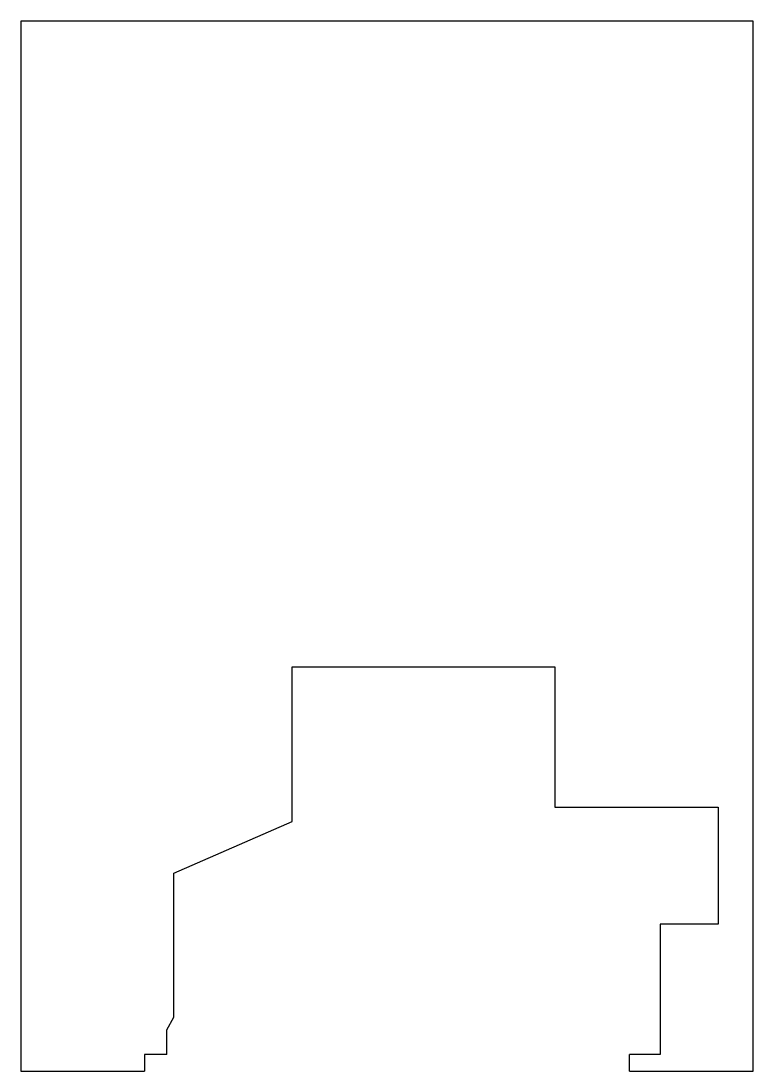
# Model space of a CAD drawing. Header units: millimetres. Extents: x 0 to 35.7, y 0 to 51.2.
import ezdxf

# ---------------------------------------------------------------- set-up
doc = ezdxf.new("R2010")
doc.units = ezdxf.units.MM

msp = doc.modelspace()

# ---------------------------------------------------------------- linework, layer by layer
at = {"color": 7, "linetype": 'Continuous', "lineweight": 25}
for p, q in [((0, 51.2), (0, 0)), ((35.7, 51.2), (0, 51.2)), ((35.7, 0), (35.7, 51.2)), ((13.224, 19.705), (26.033, 19.705)), ((13.224, 12.166), (13.224, 19.705)), ((26.033, 19.705), (26.033, 12.862)), ((26.033, 12.862), (34.005, 12.862)), ((34.005, 12.862), (34.005, 7.152)), ((7.456, 9.643), (13.224, 12.166)), ((7.456, 2.626), (7.456, 9.643)), ((31.166, 7.152), (31.166, 0.808)), ((34.005, 7.152), (31.166, 7.152)), ((7.111, 2.003), (7.456, 2.626)), ((7.111, 0.808), (7.111, 2.003)), ((7.111, 0.808), (6.031, 0.808)), ((6.031, 0.808), (6.031, 0)), ((31.166, 0.808), (29.669, 0.808)), ((29.669, 0), (29.669, 0.808)), ((0, 0), (6.031, 0)), ((29.669, 0), (35.7, 0))]:
    msp.add_line(p, q, dxfattribs=at)

doc.saveas('drawing.dxf')
